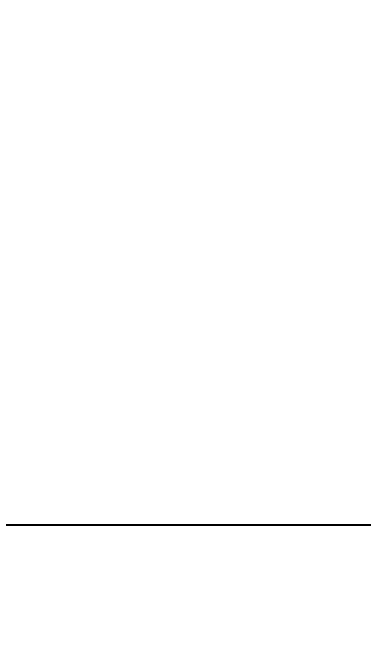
# Model space of a CAD drawing. Header units: millimetres. Extents: x -133666 to 880576, y -269375 to 86941.
# Drawn here: x -32536 to -30872, y -21008 to -17973 of the extents above; entities that cross this region are included whole.
import ezdxf

# ---------------------------------------------------------------- set-up
doc = ezdxf.new("R2010")
doc.units = ezdxf.units.MM
doc.header["$LTSCALE"] = 1000
doc.layers.get('0').update_dxf_attribs({"linetype": 'CONTINUOUS'})
doc.layers.get('Defpoints').update_dxf_attribs({"color": 6, "linetype": 'CONTINUOUS'})
doc.layers.add('A-Lvtry', color=5, linetype='CONTINUOUS')
doc.layers.add('W-尺寸', color=5, linetype='CONTINUOUS')
doc.styles.add('DIM', font='', dxfattribs={"width": 0.7})
doc.styles.get('DIM').set_extended_font_data('SimSun')
doc.dimstyles.new('50', dxfattribs={"dimscale": 50, "dimtxt": 2, "dimasz": 1, "dimexe": 1, "dimexo": 1, "dimgap": 1, "dimtad": 1, "dimdec": 0, "dimzin": 0, "dimdsep": 46, "dimtxsty": 'DIM', "dimblk": 'ARCHTICK', "dimcen": 0, "dimclrd": 5, "dimclre": 5, "dimclrt": 35, "dimadec": 0, "dimazin": 0, "dimtfac": 0.5, "dimtdec": 0, "dimtix": 1, "dimtmove": 2, "dimatfit": 2, "dimldrblk": 'A', "dimfxl": 0, "dimtolj": 1, "dimtzin": 0, "dimlwd": -1, "dimlwe": -1, "dimarcsym": 0})

# ---------------------------------------------------------------- blocks, each defined once
blk = doc.blocks.new('_ArchTick')
at = {"color": 0, "linetype": 'ByBlock', "const_width": 0.4}
blk.add_lwpolyline([(-0.5, -0.5), (0.5, 0.5)], dxfattribs=at)
blk = doc.blocks.new('*D671')
at = {"layer": 'Defpoints', "color": 0}
for p in [(-30904.1, -17972.8), (-32504.1, -150166.6), (-32504.1, -152366.6)]:
    blk.add_point(p, dxfattribs=at)
at = {"layer": 'W-尺寸', "color": 5}
for p, q in [((-32504.1, -152066.6), (-32504.1, -152416.6)), ((-30904.1, -152066.6), (-30904.1, -152416.6)), ((-30904.1, -152366.6), (-32504.1, -152366.6))]:
    blk.add_line(p, q, dxfattribs=at)
at = {"layer": 'W-尺寸', "color": 5, "xscale": 50, "yscale": 50, "zscale": 50, "rotation": 180}
blk.add_blockref('_ArchTick', (-32504.1, -152366.6), dxfattribs=at)
at = {"layer": 'W-尺寸', "color": 5, "xscale": 50, "yscale": 50, "zscale": 50}
blk.add_blockref('_ArchTick', (-30904.1, -152366.6), dxfattribs=at)
at = {"layer": 'W-尺寸', "color": 35, "insert": (-31704.1, -152266.6), "char_height": 100, "attachment_point": 5, "style": 'DIM'}
blk.add_mtext('\\A1;1600', dxfattribs=at)
blk = doc.blocks.new('A')
for p, q in [((-1.435, 1.148), (-1.09, 1.437)), ((-1.09, 1.437), (0, 0)), ((-1.435, 1.148), (-0.369, 0)), ((-0.369, 0), (-2.127, 0)), ((-1.435, -1.148), (-0.369, 0)), ((-1.09, -1.437), (0, 0)), ((-1.435, -1.148), (-1.09, -1.437))]:
    blk.add_line(p, q)
for points in [[(-1.435, 1.148), (-1.09, 1.437), (-0.369, 0), (0, 0)], [(-1.435, -1.148), (-1.09, -1.437), (-0.369, 0), (0, 0)]]:
    blk.add_solid(points)

msp = doc.modelspace()

# ---------------------------------------------------------------- linework, layer by layer
at = {"layer": 'A-Lvtry'}
msp.add_xline((8186.5, -20395.5), (1, 0), dxfattribs=at)

# ---------------------------------------------------------------- dimensions: what is measured, and where the dimension line sits
at = {"layer": 'W-尺寸'}
dim = msp.add_linear_dim(base=(-32504.1, -152366.6), p1=(-30904.1, -17972.8), p2=(-32504.1, -150166.6), angle=180, dimstyle='50', dxfattribs=at)
dim.commit()
dim.dimension.update_dxf_attribs({"geometry": '*D671', "text_midpoint": (-31704.1, -152266.6)})

doc.saveas('drawing.dxf')
